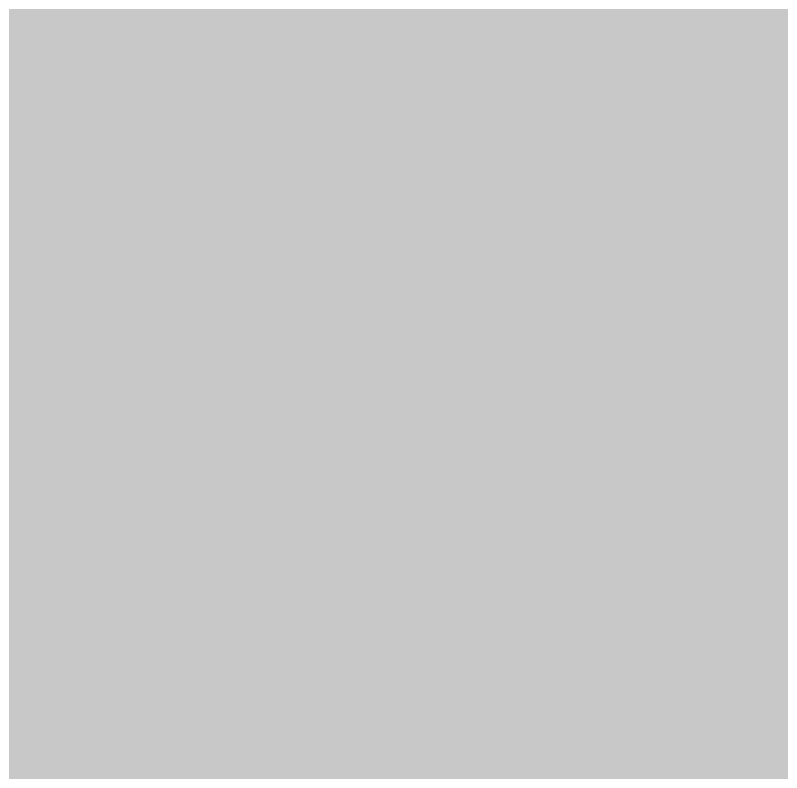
# Model space of a CAD drawing. Header units: millimetres. Extents: x -11 to 223, y -88 to 3.
# Drawn here: x 62.5352 to 62.56777, y -43.96494 to -43.93276 of the extents above; entities that cross this region are included whole.
import ezdxf

# ---------------------------------------------------------------- set-up
doc = ezdxf.new("R2010")
doc.units = ezdxf.units.MM
doc.header["$MEASUREMENT"] = 0
doc.layers.add('Bottom-Layer', color=7, linetype='Continuous', true_color=0x0000ff)
doc.layers.add('Top-Layer', color=7, linetype='Continuous', true_color=0xff0000)

msp = doc.modelspace()

# ---------------------------------------------------------------- hatches: boundary and pattern name
at = {"layer": 'Bottom-Layer'}
msp.add_hatch(color=256, dxfattribs=at).paths.add_polyline_path([(-10.335281, 1.978664), (-0.38039, 1.978664), (-0.84578, 1.726733), (-1.195487, 1.329541), (-1.386452, 0.835994), (-1.395162, 0.306862), (-1.220545, -0.192703), (-0.884101, -0.60119), (-0.427256, -0.868302), (0.093739, -0.961151), (1.793739, -0.961151), (2.314734, -0.868302), (2.771579, -0.60119), (3.108023, -0.192703), (3.28264, 0.306862), (3.27393, 0.835994), (3.082964, 1.329541), (2.733257, 1.726733), (2.267868, 1.978664), (222.628905, 1.978664), (222.628905, -87.475235), (-10.335281, -87.475235)])
at = {"layer": 'Top-Layer'}
msp.add_hatch(color=256, dxfattribs=at).paths.add_polyline_path([(-10.335281, 1.978664), (-0.38039, 1.978664), (-0.84578, 1.726733), (-1.195487, 1.329541), (-1.386452, 0.835994), (-1.395162, 0.306862), (-1.220545, -0.192703), (-0.884101, -0.60119), (-0.427256, -0.868302), (0.093739, -0.961151), (1.793739, -0.961151), (2.314734, -0.868302), (2.771579, -0.60119), (3.108023, -0.192703), (3.28264, 0.306862), (3.27393, 0.835994), (3.082964, 1.329541), (2.733257, 1.726733), (2.267868, 1.978664), (222.628905, 1.978664), (222.628905, -87.475235), (-10.335281, -87.475235)])

# ---------------------------------------------------------------- linework, layer by layer
at = {"layer": 'Bottom-Layer', "const_width": 0.0508}
msp.add_lwpolyline([(62.532266, -60.103578), (62.532266, -43.362528), (62.938638, -43.089449), (63.210003, -42.681929), (63.305267, -42.201684), (63.210003, -41.721439), (62.938638, -41.31392), (62.532266, -41.04084), (62.532266, -24.31249), (62.942994, -24.035014), (63.214671, -23.620428), (63.30513, -23.13308), (63.200329, -22.648614), (72.217954, -13.630988)], dxfattribs=at)
at = {"layer": 'Top-Layer', "const_width": 0.0508}
msp.add_lwpolyline([(65.300991, -39.511584), (65.300991, -42.191733), (63.522175, -43.970549), (59.707961, -43.970549)], dxfattribs=at)

doc.saveas('drawing.dxf')
